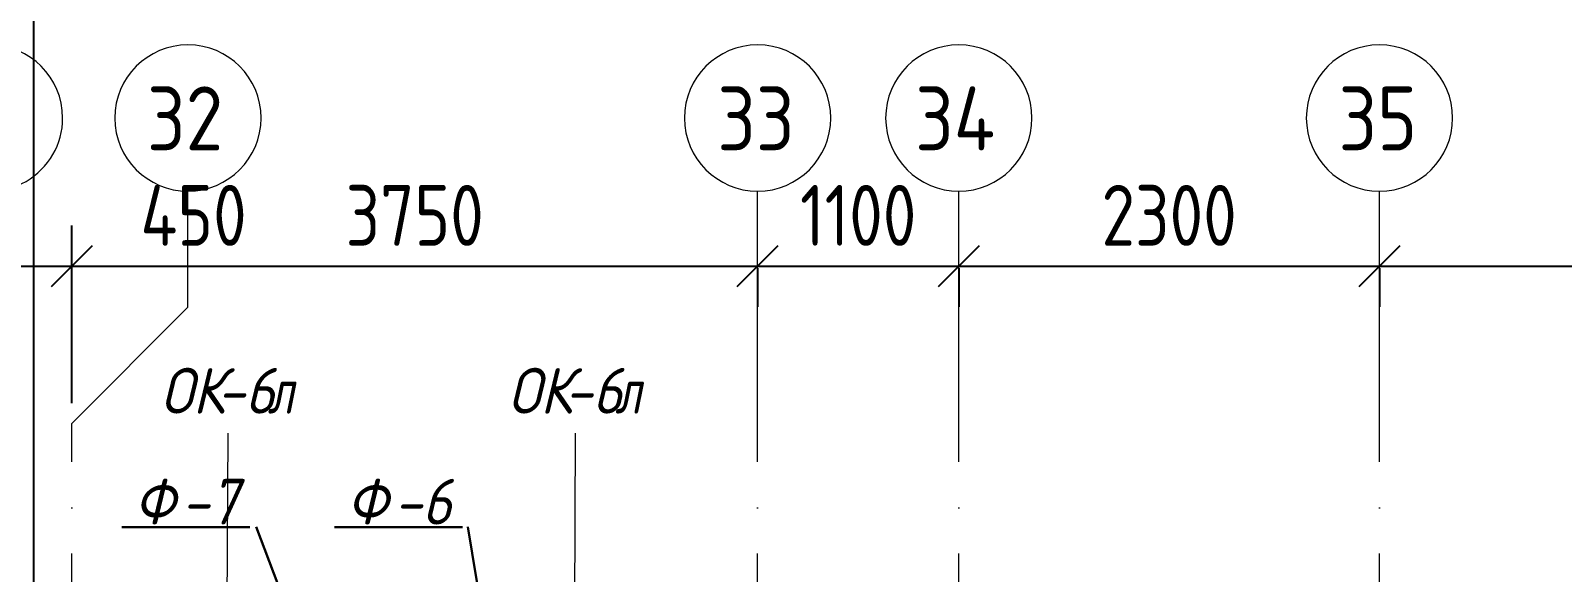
# Model space of a CAD drawing. Header units: millimetres. Extents: x -592259 to 288321, y -552984 to 293768.
# Drawn here: x 126113 to 134488, y 58979 to 61941 of the extents above; entities that cross this region are included whole.
import ezdxf

# ---------------------------------------------------------------- set-up
doc = ezdxf.new("R2010")
doc.units = ezdxf.units.MM
doc.linetypes.add('ADSK_Линия сетки', pattern=[2500, 2000, -250, 0, -250])
doc.layers.get('Defpoints').update_dxf_attribs({"color": 250})
for name, color, linetype, lineweight in [('2)Фархверки', 40, 'Continuous', 30), ('A-____-____-DIMS', 250, 'Continuous', 9), ('A-GLAZ-____-IDEN', 250, 'Continuous', 9), ('S-GRID-____-IDEN', 250, 'Continuous', 9), ('S-GRID-____-OTLN', 250, 'Continuous', 9)]:
    doc.layers.add(name, color=color, linetype=linetype, lineweight=lineweight)
doc.styles.add('GOST Common', font='', dxfattribs={"width": 0.9, "height": 350})
doc.styles.add('ISOCPEUR_I', font='isocpeui.ttf', dxfattribs={"width": 0.9, "height": 12.5})
doc.styles.get("Standard").update_dxf_attribs({"font": 'ГОСТ тип А.ttf'})
doc.styles.get('GOST Common').set_extended_font_data('GOST Common')
doc.dimstyles.new('А3', dxfattribs={"dimtxt": 333, "dimasz": 222, "dimexe": 222, "dimexo": 111, "dimgap": 111, "dimtad": 1, "dimtoh": 1, "dimdec": 0, "dimrnd": 0.0015, "dimzin": 0, "dimdsep": 46, "dimtxsty": 'Standard', "dimblk": 'OBLIQUE', "dimcen": 0, "dimclrd": 7, "dimclre": 7, "dimclrt": 7, "dimadec": 0, "dimazin": 0, "dimtfac": 1, "dimtdec": 0, "dimtofl": 0, "dimtmove": 0, "dimatfit": 3, "dimfxl": 1, "dimtolj": 1, "dimtzin": 0, "dimarcsym": 0})

# ---------------------------------------------------------------- blocks, each defined once
blk = doc.blocks.new('Ось сетки - Круг_Ø8 мм-39983606-АР1_Маркировочный план 1 этажа С2и3')
at = {"layer": 'S-GRID-____-IDEN'}
for start, end in [(360, 180), (180, 360)]:
    blk.add_arc((0, 0), 4, start, end, dxfattribs=at)
blk = doc.blocks.new('_Oblique')
at = {"color": 0, "linetype": 'ByBlock', "lineweight": -2}
blk.add_line((-0.5, -0.5), (0.5, 0.5), dxfattribs=at)
blk = doc.blocks.new('*D2609')
at = {"layer": 'A-____-____-DIMS', "color": 7, "lineweight": -2, "transparency": 16777216}
for p, q in [((126337.9, 59904.7), (126337.9, 60875.7)), ((125887.9, 60653.7), (126337.9, 60653.7)), ((125887.9, 60642.7), (125887.9, 60431.7)), ((126337.9, 60653.7), (127447.9, 60653.7))]:
    blk.add_line(p, q, dxfattribs=at)
at = {"layer": 'Defpoints', "color": 0, "transparency": 16777216}
for p in [(125887.9, 60753.7), (126337.9, 60653.7), (126337.9, 59793.7)]:
    blk.add_point(p, dxfattribs=at)
at = {"layer": 'A-____-____-DIMS', "color": 7, "lineweight": -2, "transparency": 16777216, "xscale": 222, "yscale": 222, "zscale": 222, "rotation": 180}
blk.add_blockref('_Oblique', (125887.9, 60653.7), dxfattribs=at)
at = {"layer": 'A-____-____-DIMS', "color": 7, "lineweight": -2, "transparency": 16777216, "xscale": 222, "yscale": 222, "zscale": 222}
blk.add_blockref('_Oblique', (126337.9, 60653.7), dxfattribs=at)
at = {"layer": 'A-____-____-DIMS', "color": 7, "transparency": 16777216, "insert": (127003.9, 60931.2), "char_height": 333, "width": 1.946, "attachment_point": 5}
blk.add_mtext('\\A1;450', dxfattribs=at)
blk = doc.blocks.new('*D2610')
at = {"layer": 'A-____-____-DIMS', "color": 7, "lineweight": -2, "transparency": 16777216}
for p, q in [((126337.9, 59904.7), (126337.9, 60875.7)), ((126337.9, 60653.7), (130087.9, 60653.7)), ((130087.9, 60642.7), (130087.9, 60431.7))]:
    blk.add_line(p, q, dxfattribs=at)
at = {"layer": 'Defpoints', "color": 0, "transparency": 16777216}
for p in [(130087.9, 60753.7), (130087.9, 60653.7), (126337.9, 59793.7)]:
    blk.add_point(p, dxfattribs=at)
at = {"layer": 'A-____-____-DIMS', "color": 7, "lineweight": -2, "transparency": 16777216, "xscale": 222, "yscale": 222, "zscale": 222, "rotation": 180}
blk.add_blockref('_Oblique', (126337.9, 60653.7), dxfattribs=at)
at = {"layer": 'A-____-____-DIMS', "color": 7, "lineweight": -2, "transparency": 16777216, "xscale": 222, "yscale": 222, "zscale": 222}
blk.add_blockref('_Oblique', (130087.9, 60653.7), dxfattribs=at)
at = {"layer": 'A-____-____-DIMS', "color": 7, "transparency": 16777216, "insert": (128212.9, 60931.2), "char_height": 333, "width": 2.483, "attachment_point": 5}
blk.add_mtext('\\A1;3750', dxfattribs=at)
blk = doc.blocks.new('*D2611')
at = {"layer": 'A-____-____-DIMS', "color": 7, "lineweight": -2, "transparency": 16777216}
for p, q in [((130087.9, 60653.7), (131187.9, 60653.7)), ((130087.9, 60642.7), (130087.9, 60431.7)), ((131187.9, 60642.7), (131187.9, 60431.7))]:
    blk.add_line(p, q, dxfattribs=at)
at = {"layer": 'Defpoints', "color": 0, "transparency": 16777216}
for p in [(130087.9, 60753.7), (131187.9, 60753.7), (131187.9, 60653.7)]:
    blk.add_point(p, dxfattribs=at)
at = {"layer": 'A-____-____-DIMS', "color": 7, "lineweight": -2, "transparency": 16777216, "xscale": 222, "yscale": 222, "zscale": 222, "rotation": 180}
blk.add_blockref('_Oblique', (130087.9, 60653.7), dxfattribs=at)
at = {"layer": 'A-____-____-DIMS', "color": 7, "lineweight": -2, "transparency": 16777216, "xscale": 222, "yscale": 222, "zscale": 222}
blk.add_blockref('_Oblique', (131187.9, 60653.7), dxfattribs=at)
at = {"layer": 'A-____-____-DIMS', "color": 7, "transparency": 16777216, "insert": (130637.9, 60931.2), "char_height": 333, "width": 2.114, "attachment_point": 5}
blk.add_mtext('\\A1;1100', dxfattribs=at)
blk = doc.blocks.new('*D2612')
at = {"layer": 'A-____-____-DIMS', "color": 7, "lineweight": -2, "transparency": 16777216}
for p, q in [((131187.9, 60653.7), (133487.9, 60653.7)), ((131187.9, 60642.7), (131187.9, 60431.7)), ((133487.9, 60642.7), (133487.9, 60431.7))]:
    blk.add_line(p, q, dxfattribs=at)
at = {"layer": 'Defpoints', "color": 0, "transparency": 16777216}
for p in [(131187.9, 60753.7), (133487.9, 60753.7), (133487.9, 60653.7)]:
    blk.add_point(p, dxfattribs=at)
at = {"layer": 'A-____-____-DIMS', "color": 7, "lineweight": -2, "transparency": 16777216, "xscale": 222, "yscale": 222, "zscale": 222, "rotation": 180}
blk.add_blockref('_Oblique', (131187.9, 60653.7), dxfattribs=at)
at = {"layer": 'A-____-____-DIMS', "color": 7, "lineweight": -2, "transparency": 16777216, "xscale": 222, "yscale": 222, "zscale": 222}
blk.add_blockref('_Oblique', (133487.9, 60653.7), dxfattribs=at)
at = {"layer": 'A-____-____-DIMS', "color": 7, "transparency": 16777216, "insert": (132337.9, 60931.2), "char_height": 333, "width": 2.483, "attachment_point": 5}
blk.add_mtext('\\A1;2300', dxfattribs=at)
blk = doc.blocks.new('*D2613')
at = {"layer": 'A-____-____-DIMS', "color": 7, "lineweight": -2, "transparency": 16777216}
for p, q in [((133487.9, 60653.7), (136437.9, 60653.7)), ((133487.9, 60642.7), (133487.9, 60431.7)), ((136437.9, 60642.7), (136437.9, 60431.7))]:
    blk.add_line(p, q, dxfattribs=at)
at = {"layer": 'Defpoints', "color": 0, "transparency": 16777216}
for p in [(133487.9, 60753.7), (136437.9, 60753.7), (136437.9, 60653.7)]:
    blk.add_point(p, dxfattribs=at)
at = {"layer": 'A-____-____-DIMS', "color": 7, "lineweight": -2, "transparency": 16777216, "xscale": 222, "yscale": 222, "zscale": 222, "rotation": 180}
blk.add_blockref('_Oblique', (133487.9, 60653.7), dxfattribs=at)
at = {"layer": 'A-____-____-DIMS', "color": 7, "lineweight": -2, "transparency": 16777216, "xscale": 222, "yscale": 222, "zscale": 222}
blk.add_blockref('_Oblique', (136437.9, 60653.7), dxfattribs=at)
at = {"layer": 'A-____-____-DIMS', "color": 7, "transparency": 16777216, "insert": (134962.9, 60931.2), "char_height": 333, "width": 2.483, "attachment_point": 5}
blk.add_mtext('\\A1;2950', dxfattribs=at)

msp = doc.modelspace()

# ---------------------------------------------------------------- linework, layer by layer
at = {"color": 1}
msp.add_lwpolyline([(173774.1788, 68376.857), (126127.8919, 68376.857), (126127.8919, -4557.0324), (173774.1788, -4557.0324)], close=True, dxfattribs=at)
at = {"layer": '2)Фархверки'}
for p, q in [((127310.9382, 59225.7209), (126610.9382, 59225.7209)), ((127641.2112, 58452.4809), (127346.4996, 59228.8648)), ((128473.8914, 59225.7209), (127773.8914, 59225.7209)), ((128631.28, 58452.5406), (128502.8254, 59228.8648))]:
    msp.add_line(p, q, dxfattribs=at)
at = {"layer": 'A-GLAZ-____-IDEN', "color": 18, "lineweight": 15, "true_color": 0x000000}
for p, q in [((127187.9138, 58710), (127192.4156, 59741.086)), ((129087.9138, 58710), (129092.4156, 59741.086))]:
    msp.add_line(p, q, dxfattribs=at)
at = {"layer": 'S-GRID-____-OTLN', "color": 18, "true_color": 0x000000}
for p, q in [((126972.9138, 60428.6538), (126972.9138, 61063.6538)), ((126337.9138, 59793.6538), (126972.9138, 60428.6538))]:
    msp.add_line(p, q, dxfattribs=at)
at = {"layer": 'S-GRID-____-OTLN', "color": 18, "linetype": 'ADSK_Линия сетки', "true_color": 0x000000}
for p, q in [((130087.9138, -2919.5356), (130087.9138, 61063.6538)), ((131187.9138, -2919.5356), (131187.9138, 61063.6538)), ((133487.9138, -2919.5356), (133487.9138, 61063.6538)), ((126337.9138, -2919.5356), (126337.9138, 59793.6538))]:
    msp.add_line(p, q, dxfattribs=at)

# ---------------------------------------------------------------- block references
at = {"layer": 'S-GRID-____-IDEN', "color": 18, "true_color": 0x000000, "xscale": 99.99999999999993, "yscale": 99.99999999999993, "zscale": 99.99999999999993, "rotation": 180}
msp.add_blockref('Ось сетки - Круг_Ø8 мм-39983606-АР1_Маркировочный план 1 этажа С2и3', (125887.9138, 61463.6538), dxfattribs=at)
at = {"layer": 'S-GRID-____-IDEN', "color": 18, "true_color": 0x000000, "xscale": 99.99999999999993, "yscale": 99.99999999999993, "zscale": 99.99999999999993}
for p in [(126972.9138, 61463.6538), (130087.9138, 61463.6538), (131187.9138, 61463.6538), (133487.9138, 61463.6538)]:
    msp.add_blockref('Ось сетки - Круг_Ø8 мм-39983606-АР1_Маркировочный план 1 этажа С2и3', p, dxfattribs=at)

# ---------------------------------------------------------------- texts
at = {"layer": '2)Фархверки', "char_height": 250, "attachment_point": 1, "style": 'ISOCPEUR_I'}
for s, insert, width in [('\\fISOCPEUR|b0|i1|c204|p34|;Ф', (126677.8364, 59490.8564), 312.658125), ('-7', (126935.8051, 59490.8564), 448.945), ('\\fISOCPEUR|b0|i1|c204|p34|;Ф', (127840.7897, 59490.8564), 312.658125), ('-6', (128098.7584, 59490.8564), 448.945)]:
    msp.add_mtext(s, dxfattribs=dict(at, insert=insert, width=width))
at = {"layer": 'A-GLAZ-____-IDEN', "color": 18, "lineweight": 15, "true_color": 0x000000, "char_height": 250, "attachment_point": 1, "style": 'ISOCPEUR_I'}
for s, insert, width in [('ОК', (126822.9564, 60097.4402), 372.784687), ('-6', (127130.5346, 60097.4402), 336.70875), ('ОК', (128722.9564, 60097.4402), 372.784687), ('-6', (129030.5346, 60097.4402), 336.70875), ('\\fISOCPEUR|b0|i1|c204|p34|;\\W.75;л', (127408.3471, 60097.4402), 168.354375), ('\\fISOCPEUR|b0|i1|c204|p34|;\\W.75;л', (129308.3471, 60097.4402), 168.354375)]:
    msp.add_mtext(s, dxfattribs=dict(at, insert=insert, width=width))
at = {"layer": 'S-GRID-____-IDEN', "color": 18, "true_color": 0x000000, "char_height": 350, "attachment_point": 1, "style": 'GOST Common'}
for s, insert, width in [('32', (126748.8832, 61636.1871), 541.139062), ('33', (129867.0332, 61636.1871), 533.923875), ('34', (130949.0332, 61636.1871), 577.215), ('35', (133263.8832, 61636.1871), 541.139062)]:
    msp.add_mtext(s, dxfattribs=dict(at, insert=insert, width=width))

# ---------------------------------------------------------------- dimensions: what is measured, and where the dimension line sits
at = {"layer": 'A-____-____-DIMS', "color": 18, "true_color": 0x000000}
for base, p1, p2, picture, middle in [((126337.9138, 60653.7189), (125887.9138, 60753.7038), (126337.9138, 59793.6538), '*D2609', (127003.9138, 60931.2189)), ((130087.9138, 60653.7189), (126337.9138, 59793.6538), (130087.9138, 60753.7038), '*D2610', (128212.9138, 60931.2189)), ((131187.9138, 60653.7189), (130087.9138, 60753.7038), (131187.9138, 60753.7038), '*D2611', (130637.9138, 60931.2189)), ((133487.9138, 60653.7189), (131187.9138, 60753.7038), (133487.9138, 60753.7038), '*D2612', (132337.9138, 60931.2189)), ((136437.9138, 60653.7189), (133487.9138, 60753.7038), (136437.9138, 60753.7038), '*D2613', (134962.9138, 60931.2189))]:
    dim = msp.add_linear_dim(base=base, p1=p1, p2=p2, dimstyle='А3', dxfattribs=at)
    dim.commit()
    dim.dimension.update_dxf_attribs({"geometry": picture, "text_midpoint": middle})

doc.saveas('drawing.dxf')
